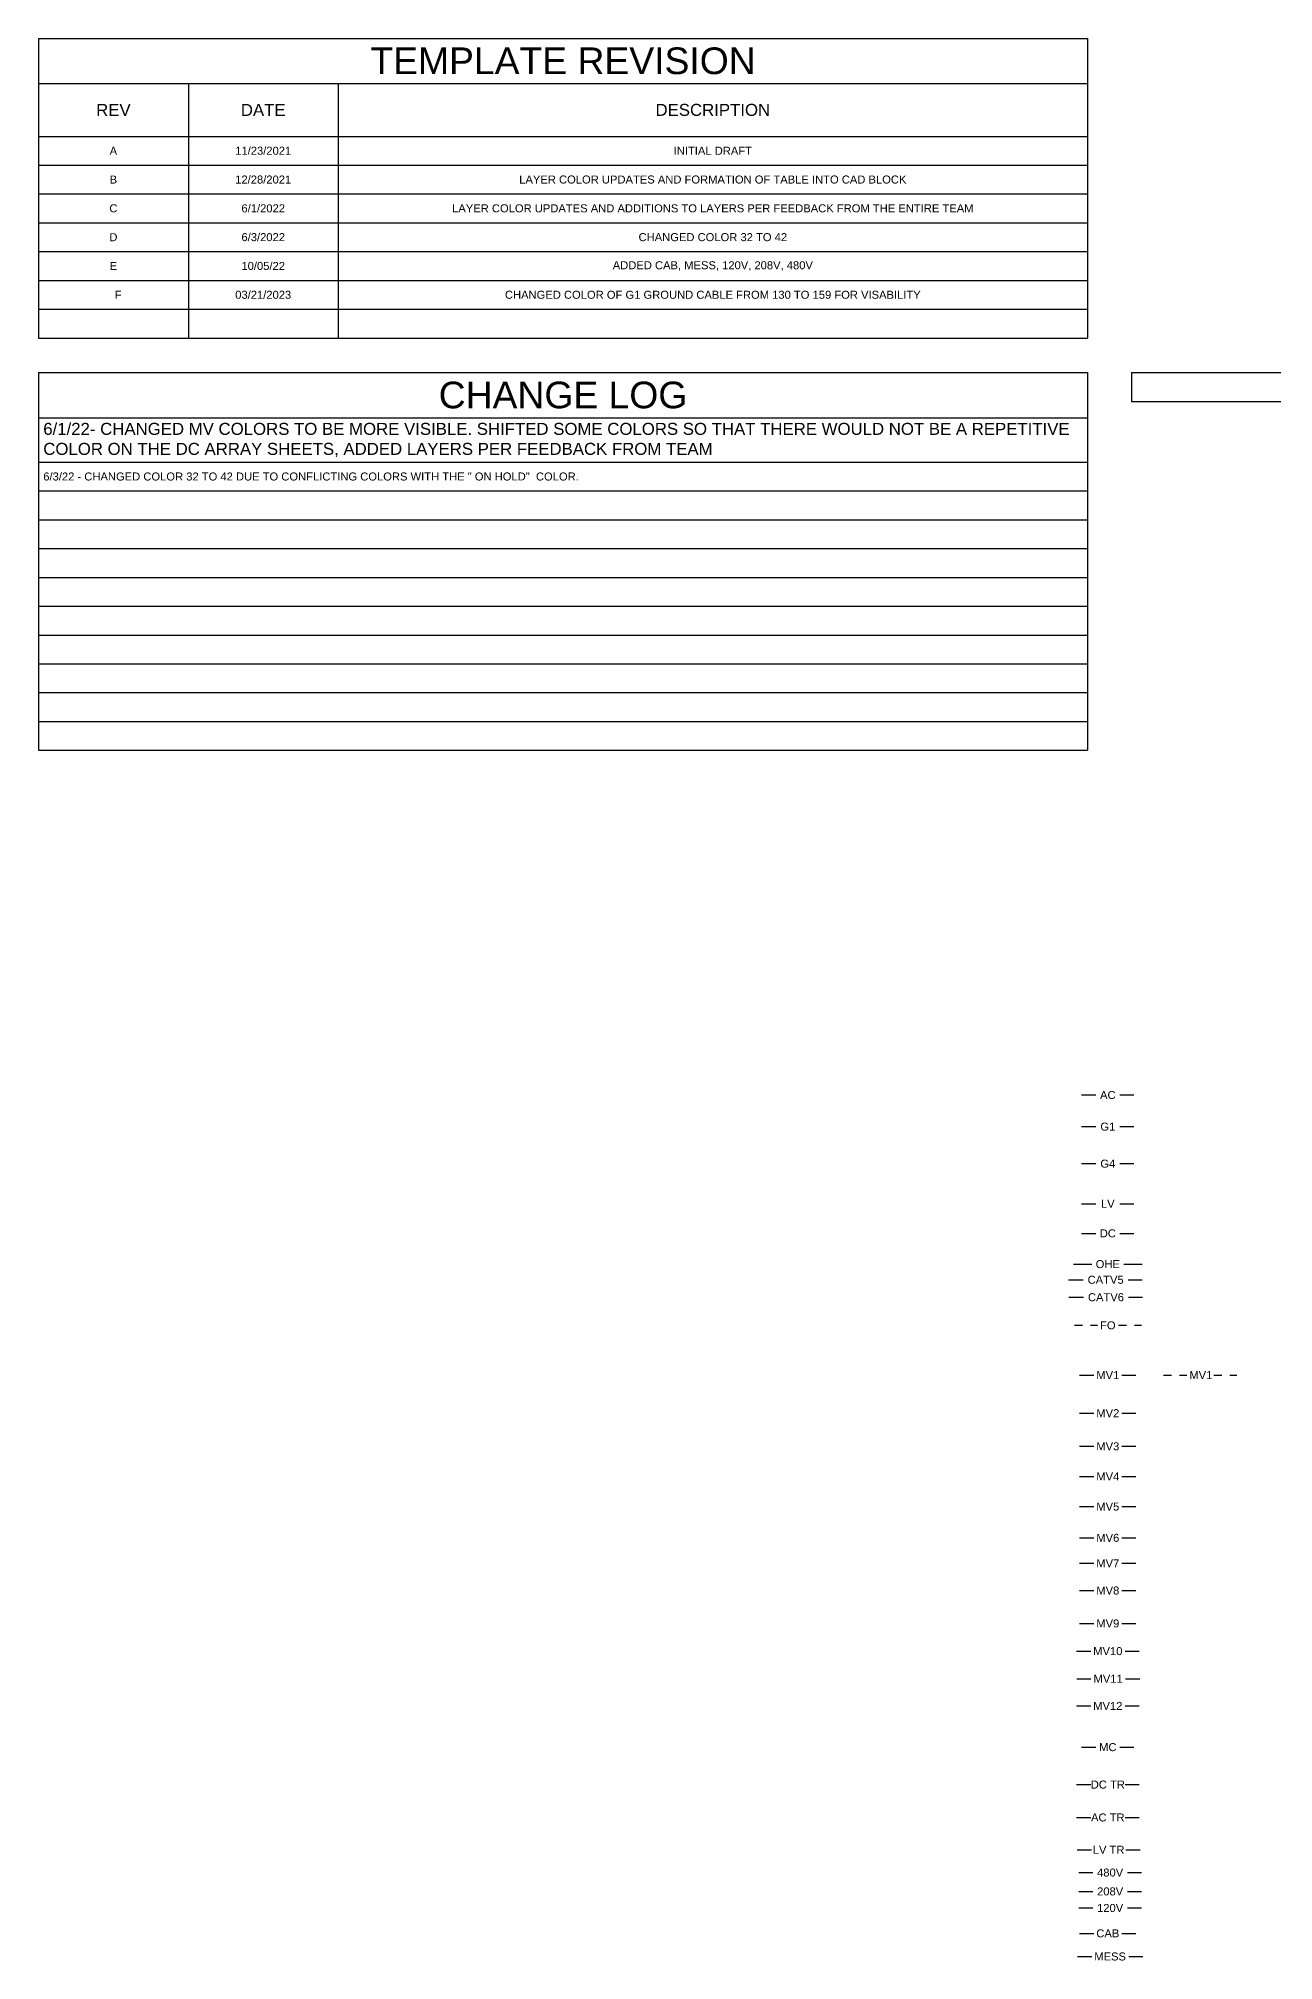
# Model space of a CAD drawing. Header units: inches. Extents: x -34 to 74, y -35 to 21.
# Drawn here: x -33.69 to -18.26, y -23.96 to 0.06 of the extents above; entities that cross this region are included whole.
import ezdxf
from ezdxf.enums import TextEntityAlignment as Align
from ezdxf.lldxf.tags import DXFTag

# ---------------------------------------------------------------- set-up
doc = ezdxf.new("R2010")
doc.units = ezdxf.units.IN
doc.header["$MEASUREMENT"] = 0
doc.linetypes.add('DASHDOTX2', pattern=[2, 1, -0.5, 0, -0.5])
doc.styles.add('NEI-A', font='arial.ttf')
tags = doc.linetypes.add('G1', pattern='A,0.176989,-0.056821,["G1",NEI-A,S=0.1,R=0,X=0,Y=-0.05],-0.243179,0.176989', length=0.653978).pattern_tags.tags
tags[6] = DXFTag(74, 10)

# ---------------------------------------------------------------- blocks, each defined once
blk = doc.blocks.new('*T31')
at = {"color": 0, "linetype": 'ByBlock', "lineweight": -2, "transparency": 16777216}
for p, q in [((0, 0), (13.101, 0)), ((0, 0), (0, -3.744)), ((13.101, 0), (13.101, -3.744)), ((0, -0.564), (13.101, -0.564)), ((1.872, -0.564), (1.872, -3.744)), ((3.743, -0.564), (3.743, -3.744)), ((0, -1.224), (13.101, -1.224)), ((0, -1.584), (13.101, -1.584)), ((0, -1.944), (13.101, -1.944)), ((0, -2.304), (13.101, -2.304)), ((0, -2.664), (13.101, -2.664)), ((0, -3.024), (13.101, -3.024)), ((0, -3.384), (13.101, -3.384)), ((0, -3.744), (13.101, -3.744))]:
    blk.add_line(p, q, dxfattribs=at)
at = {"color": 0, "transparency": 16777216, "style": 'NEI-A'}
for s, insert, char_height, width, attachment_point in [('{\\C256;TEMPLATE REVISION}', (6.551, -0.282), 0.33333, 12.98132, 5), ('REV', (0.936, -0.894), 0.15, 1.75162, 5), ('DATE', (2.807, -0.894), 0.15, 1.75162, 5), ('DESCRIPTION', (8.422, -0.894), 0.15, 9.23809, 5), ('A', (0.936, -1.404), 0.1, 1.75162, 5), ('11/23/2021', (2.807, -1.404), 0.1, 1.75162, 5), ('INITIAL DRAFT', (8.422, -1.404), 0.1, 9.23809, 5), ('B', (0.936, -1.764), 0.1, 1.75162, 5), ('12/28/2021', (2.807, -1.764), 0.1, 1.75162, 5), ('LAYER COLOR UPDATES AND FORMATION OF TABLE INTO CAD BLOCK', (8.422, -1.764), 0.1, 9.23809, 5), ('C', (0.936, -2.124), 0.1, 1.75162, 5), ('6/1/2022', (2.807, -2.124), 0.1, 1.75162, 5), ('LAYER COLOR UPDATES AND ADDITIONS TO LAYERS PER FEEDBACK FROM THE ENTIRE TEAM', (8.422, -2.124), 0.1, 9.23809, 5), ('D', (0.936, -2.484), 0.1, 1.75162, 5), ('6/3/2022', (2.807, -2.484), 0.1, 1.75162, 5), ('CHANGED COLOR 32 TO 42', (8.422, -2.484), 0.1, 9.23809, 5), ('E', (0.936, -2.844), 0.1, 1.75162, 5), ('10/05/22', (2.807, -2.844), 0.1, 1.75162, 5), ('ADDED CAB, MESS, 120V, 208V, 480V', (8.422, -2.844), 0.1, 9.23809, 5), ('                       F', (0.06, -3.204), 0.1, 1.75162, 4), ('03/21/2023', (2.807, -3.204), 0.1, 1.75162, 5), ('CHANGED COLOR OF G1 GROUND CABLE FROM 130 TO 159 FOR VISABILITY', (8.422, -3.204), 0.1, 9.23809, 5)]:
    blk.add_mtext(s, dxfattribs=dict(at, insert=insert, char_height=char_height, width=width, attachment_point=attachment_point))
blk = doc.blocks.new('*T32')
at = {"color": 0, "linetype": 'ByBlock', "lineweight": -2, "transparency": 16777216}
for p, q in [((0, 0), (13.101, 0)), ((0, 0), (0, -4.719)), ((13.101, 0), (13.101, -4.719)), ((13.651, 0), (26.753, 0)), ((13.651, 0), (13.651, -0.36)), ((26.753, 0), (26.753, -0.36)), ((13.651, -0.36), (26.753, -0.36)), ((0, -0.564), (13.101, -0.564)), ((0, -1.119), (13.101, -1.119)), ((0, -1.479), (13.101, -1.479)), ((0, -1.839), (13.101, -1.839)), ((0, -2.199), (13.101, -2.199)), ((0, -2.559), (13.101, -2.559)), ((0, -2.919), (13.101, -2.919)), ((0, -3.279), (13.101, -3.279)), ((0, -3.639), (13.101, -3.639)), ((0, -3.999), (13.101, -3.999)), ((0, -4.359), (13.101, -4.359)), ((0, -4.719), (13.101, -4.719))]:
    blk.add_line(p, q, dxfattribs=at)
at = {"color": 0, "transparency": 16777216, "width": 12.98132, "style": 'NEI-A'}
for s, insert, char_height, attachment_point in [('{\\C256;CHANGE LOG}', (6.551, -0.282), 0.33333, 5), ('6/1/22- CHANGED MV COLORS TO BE MORE VISIBLE. SHIFTED SOME COLORS SO THAT THERE WOULD NOT BE A REPETITIVE COLOR ON THE DC ARRAY SHEETS, ADDED LAYERS PER FEEDBACK FROM TEAM', (0.06, -0.842), 0.15, 4), ('6/3/22 - CHANGED COLOR 32 TO 42 DUE TO CONFLICTING COLORS WITH THE " ON HOLD"  COLOR.', (0.06, -1.299), 0.1, 4)]:
    blk.add_mtext(s, dxfattribs=dict(at, insert=insert, char_height=char_height, attachment_point=attachment_point))
blk = doc.blocks.new('*T33')
at = {"color": 0, "linetype": 'ByBlock', "lineweight": -2, "transparency": 16777216}
for p, q in [((0, 0), (13.101, 0)), ((0, 0), (0, -0.36)), ((13.101, 0), (13.101, -0.36)), ((0, -0.36), (13.101, -0.36))]:
    blk.add_line(p, q, dxfattribs=at)

msp = doc.modelspace()

# ---------------------------------------------------------------- linework, layer by layer
at = {"layer": 'Defpoints', "linetype": 'Continuous'}
for p, q in [((-20.66, -13.143), (-20.483, -13.143)), ((-20.183, -13.143), (-20.006, -13.143)), ((-20.66, -13.538), (-20.483, -13.538)), ((-20.183, -13.538), (-20.006, -13.538)), ((-20.66, -14.001), (-20.483, -14.001)), ((-20.183, -14.001), (-20.006, -14.001)), ((-20.66, -14.503), (-20.483, -14.503)), ((-20.183, -14.503), (-20.006, -14.503)), ((-20.66, -14.872), (-20.483, -14.872)), ((-20.183, -14.872), (-20.006, -14.872)), ((-20.76, -15.256), (-20.533, -15.256)), ((-20.133, -15.256), (-19.906, -15.256)), ((-20.822, -15.452), (-20.64, -15.452)), ((-20.08, -15.452), (-19.903, -15.452)), ((-20.818, -15.67), (-20.636, -15.67)), ((-20.076, -15.67), (-19.899, -15.67)), ((-20.685, -16.643), (-20.508, -16.643)), ((-20.158, -16.643), (-19.981, -16.643)), ((-20.685, -17.119), (-20.508, -17.119)), ((-20.158, -17.119), (-19.981, -17.119)), ((-20.685, -17.533), (-20.508, -17.533)), ((-20.158, -17.533), (-19.981, -17.533)), ((-20.685, -17.91), (-20.508, -17.91)), ((-20.158, -17.91), (-19.981, -17.91)), ((-20.685, -18.286), (-20.508, -18.286)), ((-20.158, -18.286), (-19.981, -18.286)), ((-20.685, -18.677), (-20.508, -18.677)), ((-20.158, -18.677), (-19.981, -18.677)), ((-20.685, -18.995), (-20.508, -18.995)), ((-20.158, -18.995), (-19.981, -18.995)), ((-20.685, -19.335), (-20.508, -19.335)), ((-20.158, -19.335), (-19.981, -19.335)), ((-20.685, -19.746), (-20.508, -19.746)), ((-20.158, -19.746), (-19.981, -19.746)), ((-20.724, -20.092), (-20.547, -20.092)), ((-20.117, -20.092), (-19.94, -20.092)), ((-20.72, -20.437), (-20.543, -20.437)), ((-20.112, -20.437), (-19.935, -20.437)), ((-20.724, -20.777), (-20.547, -20.777)), ((-20.117, -20.777), (-19.94, -20.777)), ((-20.66, -21.292), (-20.483, -21.292)), ((-20.183, -21.292), (-20.006, -21.292)), ((-20.695, -22.859), (-20.518, -22.859)), ((-20.088, -22.859), (-19.911, -22.859)), ((-20.695, -23.095), (-20.518, -23.095)), ((-20.088, -23.095), (-19.911, -23.095)), ((-20.695, -23.302), (-20.518, -23.302)), ((-20.088, -23.302), (-19.911, -23.302)), ((-20.685, -23.619), (-20.508, -23.619)), ((-20.158, -23.619), (-19.981, -23.619)), ((-20.71, -23.908), (-20.534, -23.908)), ((-20.072, -23.908), (-19.895, -23.908))]:
    msp.add_line(p, q, dxfattribs=at)
at = {"layer": 'Defpoints', "linetype": 'DASHDOTX2', "ltscale": 0.1}
for p, q in [((-20.749, -16.018), (-20.461, -16.018)), ((-20.201, -16.018), (-19.912, -16.018)), ((-19.637, -16.643), (-19.348, -16.643)), ((-19.01, -16.643), (-18.721, -16.643))]:
    msp.add_line(p, q, dxfattribs=at)
at = {"layer": 'Defpoints', "linetype": 'Continuous', "lineweight": -3}
for p, q in [((-20.724, -21.76), (-20.547, -21.76)), ((-20.117, -21.76), (-19.94, -21.76)), ((-20.724, -22.171), (-20.547, -22.171)), ((-20.117, -22.171), (-19.94, -22.171)), ((-20.714, -22.575), (-20.537, -22.575)), ((-20.107, -22.575), (-19.93, -22.575))]:
    msp.add_line(p, q, dxfattribs=at)

# ---------------------------------------------------------------- block references
for name, p in [('*T31', (-33.688, 0.06)), ('*T32', (-33.688, -4.116)), ('*T33', (-20.037, -4.116))]:
    msp.add_blockref(name, p)

# ---------------------------------------------------------------- texts
at = {"layer": 'Defpoints', "linetype": 'G1', "style": 'NEI-A'}
for s, p in [('AC', (-20.333, -13.143)), ('G1', (-20.333, -13.538)), ('G4', (-20.333, -14.001)), ('LV', (-20.333, -14.503)), ('DC', (-20.333, -14.872)), ('OHE', (-20.333, -15.256)), ('CATV5', (-20.36, -15.452)), ('CATV6', (-20.356, -15.67)), ('FO', (-20.333, -16.021)), ('MV1', (-20.333, -16.643)), ('MV1', (-19.171, -16.643)), ('MV2', (-20.333, -17.119)), ('MV3', (-20.333, -17.533)), ('MV4', (-20.333, -17.91)), ('MV5', (-20.333, -18.286)), ('MV6', (-20.333, -18.677)), ('MV7', (-20.333, -18.995)), ('MV8', (-20.333, -19.335)), ('MV9', (-20.333, -19.746)), ('MV10', (-20.333, -20.092)), ('MV11', (-20.329, -20.437)), ('MV12', (-20.333, -20.777)), ('MC', (-20.333, -21.292)), ('DC TR', (-20.333, -21.76)), ('AC TR', (-20.333, -22.171)), ('LV TR', (-20.323, -22.575)), ('480V', (-20.304, -22.859)), ('208V', (-20.304, -23.095)), ('120V', (-20.304, -23.302)), ('CAB', (-20.333, -23.619)), ('MESS', (-20.304, -23.908))]:
    msp.add_text(s, height=0.1, dxfattribs=at).set_placement(p, align=Align.MIDDLE_CENTER)

doc.saveas('drawing.dxf')
